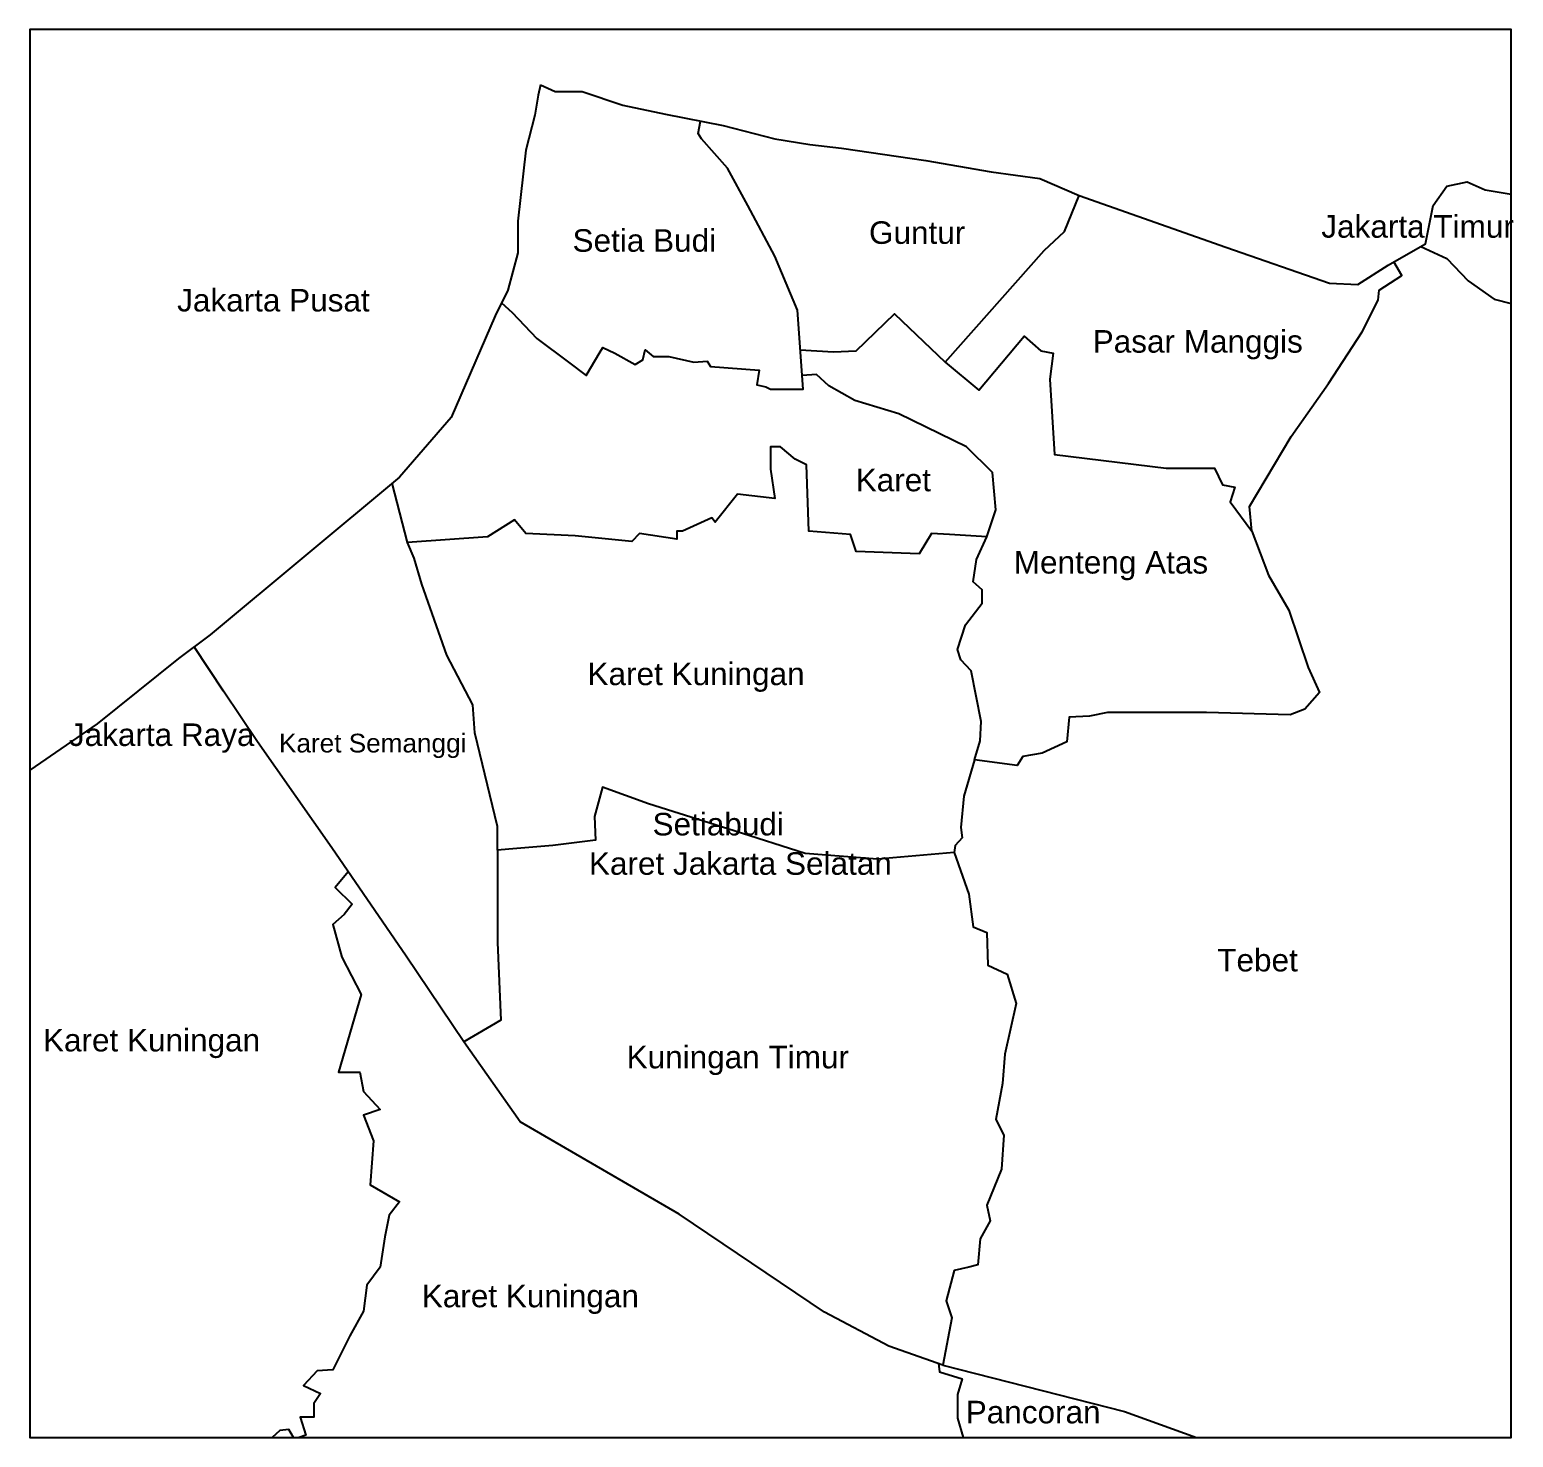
# Model space of a CAD drawing. Header units: millimetres. Extents: x -2888 to 7167, y -634 to 4310.
# Drawn here: x 6193 to 7167, y 3386 to 4310 of the extents above; entities that cross this region are included whole.
import ezdxf

# ---------------------------------------------------------------- set-up
doc = ezdxf.new("R2010")
doc.units = ezdxf.units.MM
doc.header["$MEASUREMENT"] = 0
doc.styles.get("Standard").update_dxf_attribs({"font": 'arial.ttf'})

msp = doc.modelspace()

# ---------------------------------------------------------------- linework, layer by layer
at = {"ltscale": 100}
for points in [[(7165.56901, 4309.94398), (6193.11772, 4309.94398), (6193.11772, 3385.59721), (7165.56901, 3385.59721)], [(6193.11772, 3385.59721), (7165.56901, 3385.59721), (7165.56901, 4309.94398), (6193.11772, 4309.94398)]]:
    msp.add_lwpolyline(points, close=True, dxfattribs=at)
for points in [[(6528.36919, 4273.68058), (6526.88905, 4267.01995), (6524.66884, 4253.6987), (6518.74829, 4230.75655), (6513.5678, 4184.13217), (6513.5678, 4163.41023), (6506.90718, 4138.98793), (6498.76641, 4121.96634), (6469.9037, 4055.36008), (6435.86051, 4016.1364), (6311.52883, 3912.52667), (6290.80689, 3896.98521), (6237.52189, 3854.06118), (6193.11772, 3823.71834)], [(6528.36919, 4273.68058), (6537.99009, 4269.24016), (6555.75176, 4269.24016), (6582.39426, 4260.35933), (6610.5169, 4254.43877), (6648.26045, 4247.03808), (6682.30364, 4238.15724), (6705.2458, 4234.4569), (6725.96774, 4232.23669), (6781.47295, 4224.09592), (6824.39698, 4216.69523), (6856.21997, 4212.25481), (6882.1224, 4201.15377), (6978.33143, 4167.11057), (7046.41782, 4143.42835), (7064.91956, 4142.68828), (7084.90144, 4155.26946), (7095.26241, 4161.19002), (7109.32373, 4169.33078), (7114.50422, 4194.49314), (7123.38505, 4207.07432), (7136.7063, 4210.0346), (7148.54741, 4204.85412), (7165.56901, 4201.89384)], [(6502.83679, 4130.47713), (6509.86745, 4124.18654), (6526.14898, 4107.16495), (6546.87093, 4091.62349), (6558.47522, 4082.92027), (6567.59287, 4098.28411), (6569.40965, 4101.34549), (6577.21378, 4097.54404), (6590.53503, 4090.14335), (6595.71551, 4093.10363), (6597.19565, 4099.76425), (6602.37614, 4095.32383), (6612.73711, 4095.32383), (6629.01864, 4091.62349), (6637.89947, 4092.36356), (6640.11968, 4088.66321), (6671.94267, 4086.443), (6670.46253, 4076.8221), (6676.38309, 4075.34196), (6679.34336, 4073.86182), (6700.80538, 4073.86182), (6697.10503, 4125.66668), (6682.30364, 4161.19002), (6664.54197, 4194.49314), (6651.22072, 4218.91544), (6634.19913, 4238.15724), (6631.97892, 4241.85759), (6633.55989, 4249.92054)], [(6698.9552, 4099.76425), (6720.78725, 4098.28411), (6735.58864, 4099.02418), (6760.75101, 4123.44647), (6794.05413, 4091.62349), (6859.18025, 4164.89036), (6872.5015, 4177.47155), (6882.1224, 4201.15377)], [(7106.37727, 4167.62494), (7123.38505, 4159.70988), (7137.44637, 4144.90849), (7154.46797, 4133.06738), (7165.56901, 4130.1071)], [(6794.05413, 4091.62349), (6816.25622, 4073.12175), (6845.859, 4108.64508), (6856.96004, 4099.02418), (6865.1008, 4097.54404), (6862.88059, 4080.52244), (6865.84087, 4030.93779), (6939.10775, 4022.05696), (6970.93074, 4022.05696), (6976.11122, 4010.95591), (6984.25199, 4009.47577), (6981.29171, 3999.85487), (6995.35303, 3980.61307), (6993.87289, 3996.89459), (7021.25546, 4042.7789), (7045.67775, 4077.56217), (7067.87984, 4111.60536), (7078.24081, 4132.32731), (7078.98088, 4138.98793), (7093.78227, 4148.60884), (7088.72703, 4157.45551)], [(6995.35303, 3980.61307), (7006.45407, 3951.75036), (7019.77532, 3928.8082), (7032.3565, 3891.06466), (7039.7572, 3874.78313), (7030.1363, 3863.68209), (7020.51539, 3859.98174), (6965.75025, 3861.46188), (6900.62414, 3861.46188), (6888.78303, 3859.24167), (6875.46178, 3858.5016), (6873.98164, 3842.22007), (6857.70011, 3834.81938), (6845.11893, 3832.59917), (6841.41858, 3826.67861), (6813.29594, 3830.37896), (6816.99629, 3842.96014), (6817.73636, 3855.54132), (6811.07573, 3888.84445), (6804.41511, 3896.24514), (6802.1949, 3902.90577), (6807.37538, 3919.1873), (6818.47643, 3933.24862), (6818.47643, 3942.12945), (6812.55587, 3947.30994), (6814.77608, 3962.11133), (6821.4367, 3976.91272), (6827.35726, 3994.67439), (6825.13705, 4019.09668), (6808.11545, 4036.11828), (6763.71128, 4057.58029), (6734.84857, 4066.46112), (6717.82698, 4076.08203), (6709.68621, 4083.48272), (6700.16674, 4082.80276)], [(6821.4367, 3976.91272), (6797.01441, 3978.39286), (6785.1733, 3979.13293), (6777.03253, 3965.81168), (6735.58864, 3967.29181), (6731.8883, 3978.39286), (6704.50573, 3980.61307), (6703.02559, 4024.27716), (6695.62489, 4027.97751), (6686.00399, 4036.11828), (6679.34336, 4036.11828), (6679.34336, 4021.31689), (6682.30364, 4002.07508), (6657.88135, 4005.03536), (6643.07996, 3986.53362), (6640.85975, 3989.4939), (6621.61794, 3980.61307), (6617.9176, 3980.61307), (6617.9176, 3975.43258), (6593.4953, 3979.13293), (6588.31482, 3973.95244), (6551.31134, 3977.65279), (6518.74829, 3979.13293), (6511.34759, 3988.01376), (6493.58593, 3976.91272), (6441.04099, 3973.21237), (6431.05612, 4012.13275)], [(6813.29594, 3830.37896), (6806.29592, 3806.57889), (6804.41511, 3785.97479), (6805.15517, 3779.31417), (6800.71476, 3774.13368), (6799.97469, 3769.69326), (6749.64996, 3765.25285), (6702.28552, 3768.95319), (6655.66114, 3783.75458), (6599.41586, 3801.51625), (6569.07301, 3812.61729), (6563.89253, 3793.37549), (6564.6326, 3777.83403), (6536.50995, 3774.13368), (6507.64725, 3771.91347), (6500.24655, 3771.1734), (6500.24655, 3786.71486), (6485.44516, 3848.14063), (6483.96502, 3866.64237), (6466.94342, 3899.20542), (6450.6619, 3945.8298), (6445.48141, 3962.8514), (6441.04099, 3973.21237)], [(6500.24655, 3771.1734), (6500.24655, 3710.48771), (6502.46676, 3659.42291), (6478.04447, 3645.36159), (6440.30092, 3701.60687), (6391.45634, 3772.65354), (6342.61175, 3842.22007), (6320.40967, 3875.5232), (6301.16786, 3904.75594)], [(6799.97469, 3769.69326), (6809.59559, 3742.31069), (6812.55587, 3720.84868), (6821.4367, 3717.14833), (6822.17677, 3695.68632), (6834.75795, 3689.76576), (6840.67851, 3670.52395), (6833.27781, 3637.22083), (6831.79768, 3617.97902), (6827.35726, 3594.2968), (6832.53775, 3583.93583), (6831.05761, 3561.73374), (6821.4367, 3538.05152), (6823.65691, 3527.69055), (6816.99629, 3515.84943), (6815.51615, 3498.82784), (6809.59559, 3497.3477), (6799.97469, 3495.12749), (6794.7942, 3475.14561), (6798.49455, 3464.04457), (6792.57399, 3432.96165), (6757.05066, 3445.54283), (6714.8667, 3467.74492), (6619.39774, 3532.13096), (6515.04794, 3592.81666), (6478.04447, 3645.36159)], [(6402.2747, 3756.91774), (6393.67655, 3746.75111), (6404.77759, 3735.65007), (6399.5971, 3728.98944), (6392.19641, 3722.32882), (6398.11696, 3700.8668), (6410.69814, 3676.44451), (6395.89675, 3625.37972), (6409.95807, 3625.37972), (6412.17828, 3612.79854), (6423.27933, 3600.95742), (6412.17828, 3597.25708), (6418.83891, 3580.23548), (6416.6187, 3551.37277), (6435.86051, 3540.27173), (6429.19988, 3531.39089), (6426.2396, 3517.32957), (6423.27933, 3497.3477), (6414.39849, 3485.50659), (6412.17828, 3468.48499), (6403.29745, 3452.20346), (6392.19641, 3430.00137), (6381.83543, 3429.26131), (6372.9546, 3419.6404), (6384.05564, 3414.45992), (6379.61523, 3407.79929), (6379.61523, 3398.91846), (6370.73439, 3398.91846), (6374.43474, 3387.07735), (6369.99432, 3385.59721)], [(6789.71076, 3433.97572), (6790.35379, 3428.52124), (6805.15517, 3424.08082), (6802.1949, 3413.71985), (6802.1949, 3398.17839), (6805.89524, 3385.59721)], [(6792.57399, 3432.96165), (6911.72518, 3402.6188), (6959.08963, 3385.59721)], [(6366.29398, 3385.59721), (6363.3337, 3390.77769), (6357.41314, 3390.03762), (6352.23266, 3385.59721)]]:
    msp.add_lwpolyline(points, dxfattribs=at)

# ---------------------------------------------------------------- texts
at = {"color": 0, "attachment_point": 1}
for s, width, gutter_width, heights, insert, char_height in [('\\pxqc;Jakarta Timur', 165.4585035, 19.61852, [58.43178], (7021.49764, 4188.1354), 14.8013895), ('\\pxqc;Setia Budi', 165.4585035, 19.61852, [58.43178], (6513.88486, 4178.91797), 14.8013895), ('\\pxqc;Guntur', 165.4585035, 19.61852, [58.43178], (6692.98167, 4184.09846), 14.8013895), ('\\pxqc;Jakarta Pusat', 165.4585035, 19.61852, [58.43178], (6270.402, 4139.69429), 14.8013895), ('\\pxqc;Pasar Manggis', 165.4585035, 19.61852, [58.43178], (6877.18409, 4112.64832), 14.8013895), ('\\pxqc;Karet', 165.4585035, 19.61852, [58.43178], (6677.36534, 4021.61977), 14.8013895), ('\\pxqc;Menteng Atas', 165.4585035, 19.61852, [58.43178], (6820.19874, 3967.5947), 14.8013895), ('\\pxqc;Karet Kuningan', 165.4585035, 19.61852, [58.43178], (6547.85318, 3894.32782), 14.8013895), ('\\pxqc;Jakarta Raya', 165.4585035, 19.61852, [58.43178], (6197.06025, 3854.36407), 14.8013895), ('\\pxqc;Karet Semanggi', 137.3023357, 16.28003, [48.48841], (6349.64596, 3847.60522), 12.2826286), ('\\pxqc;Setiabudi', 165.4585035, 19.61852, [58.43178], (6562.40011, 3795.64785), 14.8013895), ('\\pxqc;Karet Jakarta Selatan', 218.8801282, 19.61852, [58.43178], (6550.2453, 3769.8028), 14.8013895), ('\\pxqc;Tebet', 165.4585035, 19.61852, [58.43178], (6916.40778, 3706.35017), 14.8013895), ('\\pxqc;Karet Kuningan', 165.4585035, 19.61852, [58.43178], (6190.39962, 3653.80524), 14.8013895), ('\\pxqc;Kuningan Timur', 165.4585035, 19.61852, [58.43178], (6575.23575, 3642.7042), 14.8013895), ('\\pxqc;Karet Kuningan', 165.4585035, 19.61852, [58.43178], (6439.06296, 3485.80947), 14.8013895), ('\\pxqc;Pancoran', 165.4585035, 19.61852, [58.43178], (6769.13395, 3409.58231), 14.8013895)]:
    msp.add_mtext_dynamic_manual_height_columns(s, width=width, gutter_width=gutter_width, heights=heights, dxfattribs=dict(at, insert=insert, char_height=char_height))

doc.saveas('drawing.dxf')
